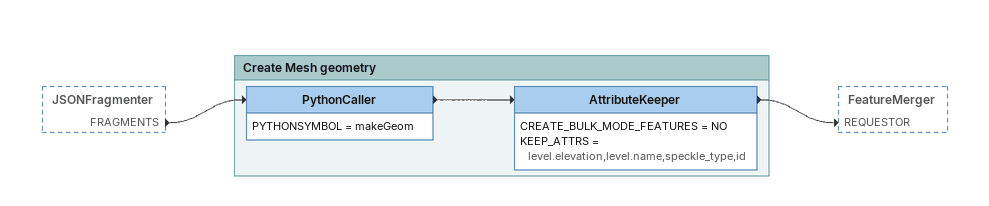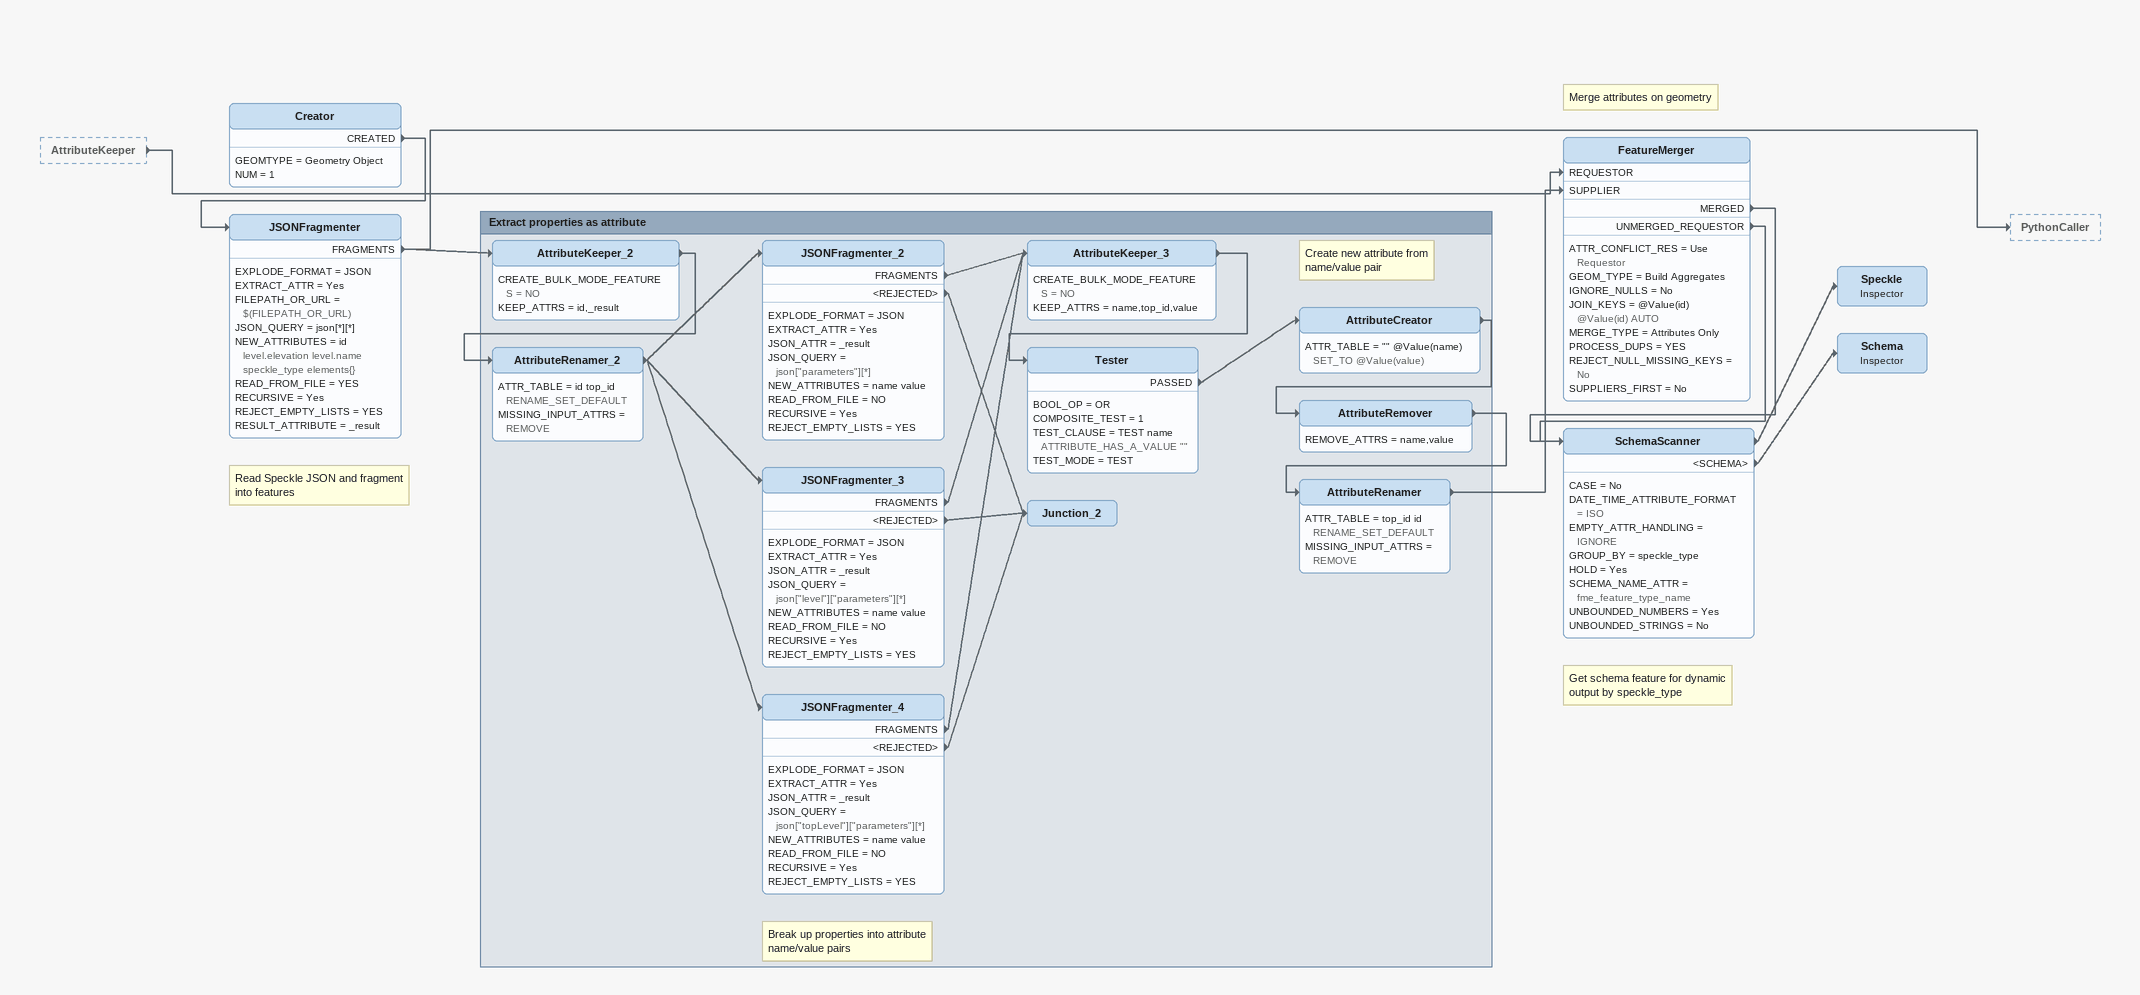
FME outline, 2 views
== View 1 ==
JSONFragmenter [outside]
    FRAGMENTS -> PythonCaller

Bookmark: Create Mesh geometry
PythonCaller
    PYTHONSYMBOL = makeGeom
    -> AttributeKeeper
AttributeKeeper
    CREATE_BULK_MODE_FEATURES = NO
    KEEP_ATTRS = level.elevation,level.name,speckle_type,id
    -> FeatureMerger [REQUESTOR]

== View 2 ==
AttributeKeeper [outside]
    -> FeatureMerger [REQUESTOR]
Creator
    GEOMTYPE = Geometry Object
    NUM = 1
    CREATED -> JSONFragmenter
Note: Read Speckle JSON and fragment into features
JSONFragmenter
    EXPLODE_FORMAT = JSON
    EXTRACT_ATTR = Yes
    FILEPATH_OR_URL = $(FILEPATH_OR_URL)
    JSON_QUERY = json[*][*]
    NEW_ATTRIBUTES = id level.elevation level.name speckle_type elements{}
    READ_FROM_FILE = YES
    RECURSIVE = Yes
    REJECT_EMPTY_LISTS = YES
    RESULT_ATTRIBUTE = _result
    FRAGMENTS -> PythonCaller
    FRAGMENTS -> AttributeKeeper_2
Note: Merge attributes on geometry
FeatureMerger
    ATTR_CONFLICT_RES = Use Requestor
    GEOM_TYPE = Build Aggregates
    IGNORE_NULLS = No
    JOIN_KEYS = @Value(id) @Value(id) AUTO
    MERGE_TYPE = Attributes Only
    PROCESS_DUPS = YES
    REJECT_NULL_MISSING_KEYS = No
    SUPPLIERS_FIRST = No
    MERGED -> SchemaScanner
    UNMERGED_REQUESTOR -> SchemaScanner
Note: Get schema feature for dynamic output by speckle_type
SchemaScanner
    CASE = No
    DATE_TIME_ATTRIBUTE_FORMAT = ISO
    EMPTY_ATTR_HANDLING = IGNORE
    GROUP_BY = speckle_type
    HOLD = Yes
    SCHEMA_NAME_ATTR = fme_feature_type_name
    UNBOUNDED_NUMBERS = Yes
    UNBOUNDED_STRINGS = No
    -> Speckle
    <SCHEMA> -> Schema
Speckle: Inspector
Schema: Inspector

Bookmark: Extract properties as attribute
AttributeKeeper_2
    CREATE_BULK_MODE_FEATURES = NO
    KEEP_ATTRS = id,_result
    -> AttributeRenamer_2
AttributeRenamer_2
    ATTR_TABLE = id top_id RENAME_SET_DEFAULT
    MISSING_INPUT_ATTRS = REMOVE
    -> JSONFragmenter_4
    -> JSONFragmenter_2
    -> JSONFragmenter_3
JSONFragmenter_2
    EXPLODE_FORMAT = JSON
    EXTRACT_ATTR = Yes
    JSON_ATTR = _result
    JSON_QUERY = json["parameters"][*]
    NEW_ATTRIBUTES = name value
    READ_FROM_FILE = NO
    RECURSIVE = Yes
    REJECT_EMPTY_LISTS = YES
    FRAGMENTS -> AttributeKeeper_3
    <REJECTED> -> Junction_2
JSONFragmenter_3
    EXPLODE_FORMAT = JSON
    EXTRACT_ATTR = Yes
    JSON_ATTR = _result
    JSON_QUERY = json["level"]["parameters"][*]
    NEW_ATTRIBUTES = name value
    READ_FROM_FILE = NO
    RECURSIVE = Yes
    REJECT_EMPTY_LISTS = YES
    FRAGMENTS -> AttributeKeeper_3
    <REJECTED> -> Junction_2
Note: Break up properties into attribute name/value pairs
JSONFragmenter_4
    EXPLODE_FORMAT = JSON
    EXTRACT_ATTR = Yes
    JSON_ATTR = _result
    JSON_QUERY = json["topLevel"]["parameters"][*]
    NEW_ATTRIBUTES = name value
    READ_FROM_FILE = NO
    RECURSIVE = Yes
    REJECT_EMPTY_LISTS = YES
    FRAGMENTS -> AttributeKeeper_3
    <REJECTED> -> Junction_2
AttributeKeeper_3
    CREATE_BULK_MODE_FEATURES = NO
    KEEP_ATTRS = name,top_id,value
    -> Tester
Tester
    BOOL_OP = OR
    COMPOSITE_TEST = 1
    TEST_CLAUSE = TEST name ATTRIBUTE_HAS_A_VALUE ""
    TEST_MODE = TEST
    PASSED -> AttributeCreator
Note: Create new attribute from name/value pair
AttributeCreator
    ATTR_TABLE = "" @Value(name) SET_TO @Value(value)
    -> AttributeRemover
AttributeRemover
    REMOVE_ATTRS = name,value
    -> AttributeRenamer
AttributeRenamer
    ATTR_TABLE = top_id id RENAME_SET_DEFAULT
    MISSING_INPUT_ATTRS = REMOVE
    -> FeatureMerger [SUPPLIER]
Junction_2
